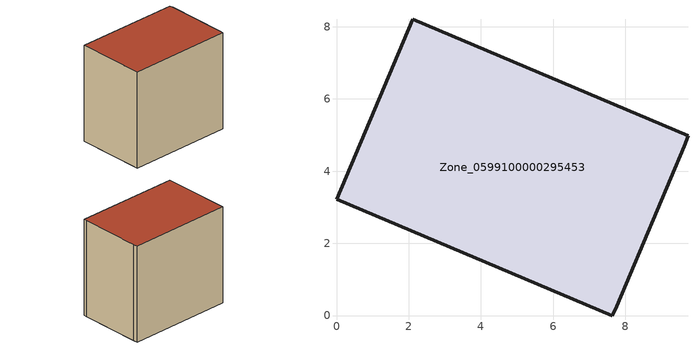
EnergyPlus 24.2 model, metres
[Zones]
Zone_0599100000295453
 floor ground (C_G): 9.63,4.69 7.76,0.26 7.63,0 0,3.22 2.11,8.2 9.73,4.98 z0
 wall outside (C_F): 7.76,0.26 9.63,4.69 9.73,4.98 2.11,8.2 0,3.22 7.63,0 7.76,0.26 z0:7.66
 roof outside (C_R): 9.73,4.98 2.11,8.2 0,3.22 7.63,0 7.76,0.26 9.63,4.69 z7.66
[BUILDING]
Pand.0599100000295453: North Axis=0; Terrain=City; Loads Convergence Tolerance Value=0.04; Temperature Convergence Tolerance Value=0.4; Solar Distribution=FullExterior; Maximum Number of Warmup Days=25; Minimum Number of Warmup Days=1
[Site:Location]
Rotterdam.The.Hague.AP_ZH_NLD Design_Conditions: Latitude=51.96; Longitude=4.45; Time Zone=1; Elevation=-4.5
[SITE:GROUNDTEMPERATURE:BUILDINGSURFACE]
18, 18, 18, 18, 18, 18, 18, 18, 18, 18, 18, 18
[MATERIAL] Thermal Absorptance=0.9; Solar Absorptance=0.7; Visible Absorptance=0.7
Name | Roughness | Thickness | Conductivity | Density | Specific Heat
G.TI.1975-1991 | MediumSmooth | 0.15 | 0.288461 | 540 | 1210
F.TI.1975-1991 | Rough | 0.3 | 0.230769 | 1920 | 840
R.TI.1975-1991 | MediumRough | 0.2 | 0.153846 | 1500 | 1000
[CONSTRUCTION]
C_G: G.TI.1975-1991
C_F: F.TI.1975-1991
C_R: R.TI.1975-1991
[ZONE]
Zone_0599100000295453: Type=1; Multiplier=1; Ceiling Height=Autocalculate; Volume=Autocalculate; Floor Area=autocalculate; Part of Total Floor Area=Yes
[ZONEINFILTRATION:DESIGNFLOWRATE]
Infil_Zone_0599100000295453: Zone or ZoneList or Space or SpaceList=Zone_0599100000295453; Schedule=AlwaysOn; Design Flow Rate Calculation Method=Flow/Area; Flow Rate per Floor Area=0.003; Constant Term Coefficient=1; Temperature Term Coefficient=0; Velocity Term Coefficient=0; Velocity Squared Term Coefficient=0
[HVACTEMPLATE:ZONE:IDEALLOADSAIRSYSTEM]
Zone_0599100000295453: Maximum Heating Supply Air Temperature=50; Minimum Cooling Supply Air Temperature=13; Maximum Heating Supply Air Humidity Ratio=0.0156; Minimum Cooling Supply Air Humidity Ratio=0.0077; Heating Limit=NoLimit; Cooling Limit=NoLimit; Dehumidification Control Type=ConstantSensibleHeatRatio; Cooling Sensible Heat Ratio=0.7; Dehumidification Setpoint=60; Humidification Control Type=None; Humidification Setpoint=30; Outdoor Air Method=None; Outdoor Air Flow Rate per Person=0.00944; Outdoor Air Flow Rate per Zone Floor Area=0; Outdoor Air Flow Rate per Zone=0; Demand Controlled Ventilation Type=None; Outdoor Air Economizer Type=NoEconomizer; Heat Recovery Type=None; Sensible Heat Recovery Effectiveness=0.7; Latent Heat Recovery Effectiveness=0.65
[ZONECONTROL:THERMOSTAT]
ThermostatControl_Zone_0599100000295453: Zone or ZoneList=Zone_0599100000295453; Control Type Schedule=DualSetpointControlType; Control 1=Thermostat_Zone_0599100000295453; Temperature Difference Between Cutout And Setpoint=0
[THERMOSTATSETPOINT:DUALSETPOINT]
Thermostat_Zone_0599100000295453: Heating Setpoint Temperature Schedule=HeatingSetpoint_Zone_0599100000295453; Cooling Setpoint Temperature Schedule=CoolingSetpoint_Zone_0599100000295453
[SCHEDULE:COMPACT]
HeatingSetpoint_Zone_0599100000295453: Through: 12/31, For: AllDays, Until: 24:00, 21
CoolingSetpoint_Zone_0599100000295453: Through: 12/31, For: AllDays, Until: 24:00, 24
DualSetpointControlType: Through: 12/31, For: AllDays, Until: 24:00, 4
AlwaysOn: Through: 12/31, For: AllDays, Until: 24:00, 1
